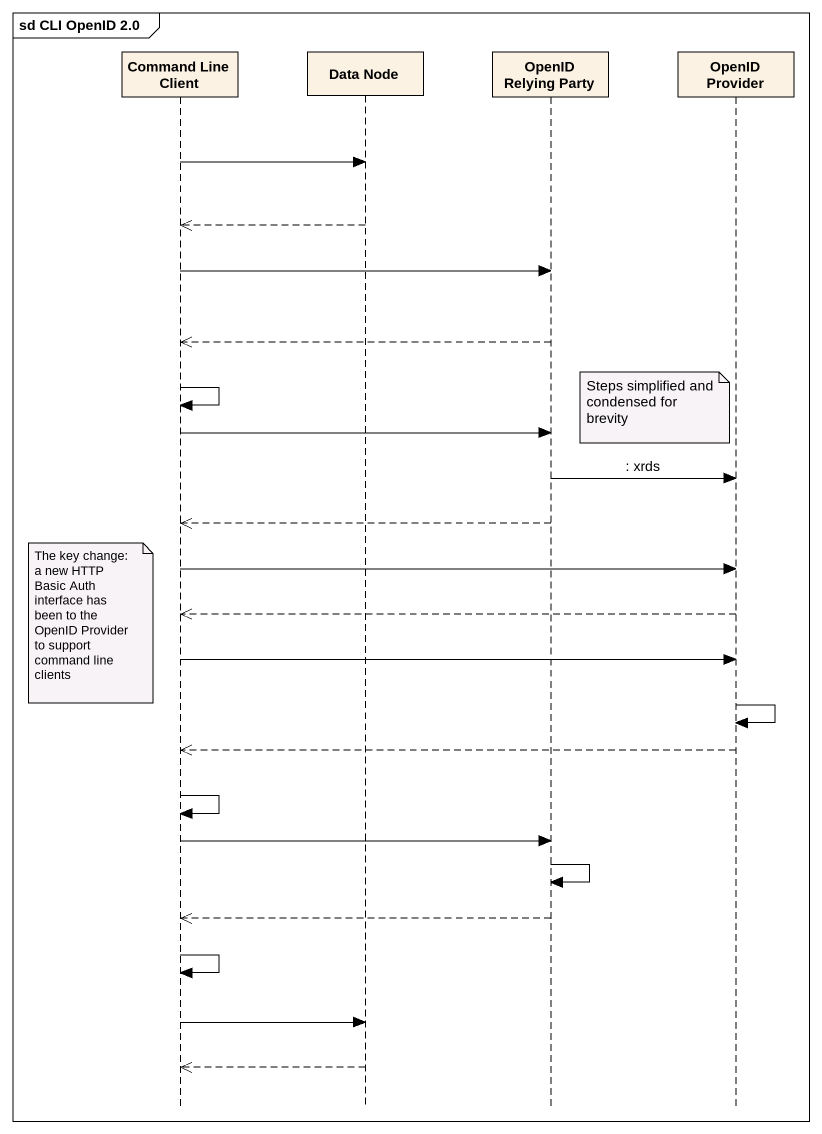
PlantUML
@startuml
mainframe sd CLI OpenID 2.0
hide footbox
participant "Command Line Client" as Command_Line_Client
participant "Data Node" as Data_Node
participant "OpenID Relying Party" as OpenID_Relying_Party
participant "OpenID Provider" as OpenID_Provider

Command_Line_Client -> Data_Node
Data_Node -->> Command_Line_Client
Command_Line_Client -> OpenID_Relying_Party
OpenID_Relying_Party -->> Command_Line_Client
Command_Line_Client -> Command_Line_Client
note left of OpenID_Provider : Steps simplified and condensed for brevity
Command_Line_Client -> OpenID_Relying_Party
OpenID_Relying_Party -> OpenID_Provider : : xrds
OpenID_Relying_Party -->> Command_Line_Client
Command_Line_Client -> OpenID_Provider
OpenID_Provider -->> Command_Line_Client
note left of Command_Line_Client : The key change: a new HTTP Basic Auth interface has been to the OpenID Provider to support command line clients
Command_Line_Client -> OpenID_Provider
OpenID_Provider -> OpenID_Provider
OpenID_Provider -->> Command_Line_Client
Command_Line_Client -> Command_Line_Client
Command_Line_Client -> OpenID_Relying_Party
OpenID_Relying_Party -> OpenID_Relying_Party
OpenID_Relying_Party -->> Command_Line_Client
Command_Line_Client -> Command_Line_Client
Command_Line_Client -> Data_Node
Data_Node -->> Command_Line_Client
@enduml
